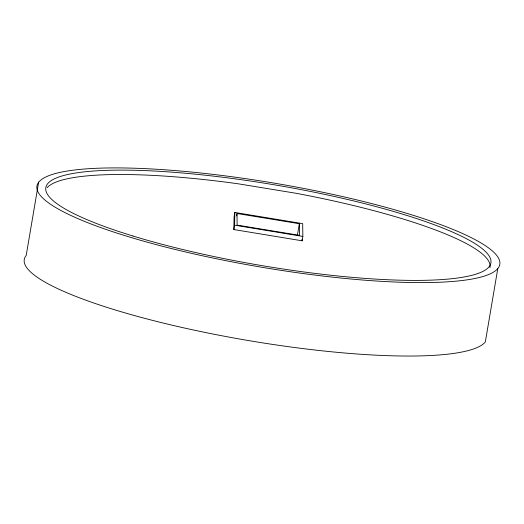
<?xml version="1.0" encoding="UTF-8"?>
<svg xmlns="http://www.w3.org/2000/svg" width="524" height="524" viewBox="0 0 524 524"><rect width="100%" height="100%" fill="white"/><g stroke="black" fill="none" stroke-linecap="round" stroke-linejoin="round"><path stroke-width="0.79" d="M233.835 229.551L234.09 216.838L234.837 212.456L302.689 223.643L302.846 236.422L302.099 240.798L233.835 229.551L234.582 225.169L234.837 212.456M38.665 182.057L26.2 255.45A234.713 42.503 9.6 0 0 225.837 336.513A234.713 42.503 9.6 0 0 485.335 341.943L497.8 268.55A234.713 42.503 9.6 0 0 179.365 170.929A234.713 42.503 9.6 0 0 127.528 236.435A234.713 42.503 9.6 0 0 497.8 268.55M236.612 215.921L237.025 213.504L299.355 223.715L299.433 235.328L237.103 225.117L237.025 213.504M297.436 235.007L299.355 223.715M234.582 225.169L302.846 236.422M302.079 239.199L302.099 240.798M47.121 187.651A225.687 40.872 9.6 0 1 238.158 183.793L296.27 193.317A225.687 40.872 9.6 0 1 489.947 267.699M132.939 236.01A225.687 40.872 9.6 0 0 488.971 266.886A225.687 40.872 9.6 0 0 182.784 173.018A225.687 40.872 9.6 0 0 132.939 236.01"/></g></svg>
